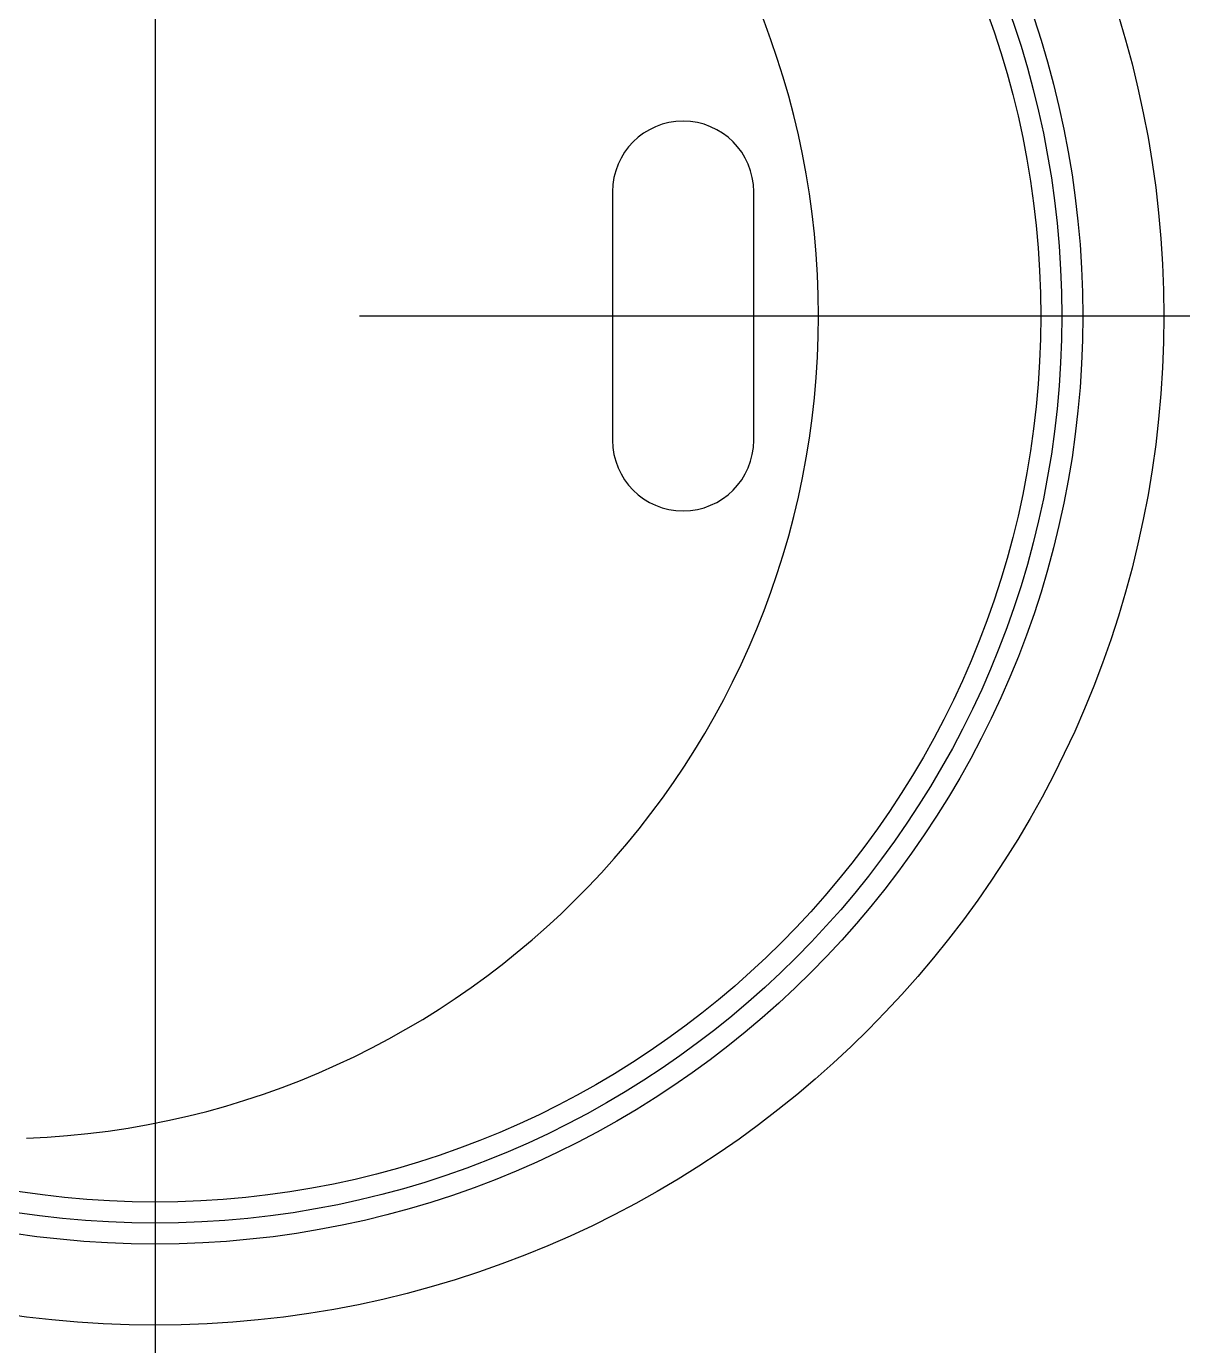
# Model space of a CAD drawing. Extents: x 3 to 263, y 7 to 182.
# Drawn here: x 134.47 to 147.65, y 150.15 to 165.18 of the extents above; entities that cross this region are included whole.
import ezdxf

# ---------------------------------------------------------------- set-up
doc = ezdxf.new("R2010")
doc.units = 0
doc.linetypes.add('CENTER', pattern=[50.8, 31.75, -6.35, 6.35, -6.35])
doc.layers.get('0').update_dxf_attribs({"linetype": 'CONTINUOUS'})
doc.layers.add('CENTER', color=1, linetype='CENTER')

msp = doc.modelspace()

# ---------------------------------------------------------------- linework, layer by layer
at = {"color": 7, "linetype": 'CONTINUOUS'}
for p, q in [((141.15, 163.3), (141.15, 160.469)), ((142.759, 160.469), (142.759, 163.3))]:
    msp.add_line(p, q, dxfattribs=at)
for radius in [11.5, 10.576, 10.337, 10.097]:
    msp.add_circle((135.934, 161.884), radius, dxfattribs=at)
for centre, radius, start, end in [((134.121, 161.885), 9.375, 272.1112, 87.8888), ((141.954, 163.3), 0.805, 0, 180), ((141.954, 160.469), 0.805, 180, 0)]:
    msp.add_arc(centre, radius, start, end, dxfattribs=at)
at = {"layer": 'CENTER', "color": 1, "linetype": 'CENTER'}
for p, q in [((135.934, 175.384), (135.934, 148.384)), ((170.013, 161.884), (85.856, 161.884))]:
    msp.add_line(p, q, dxfattribs=at)

doc.saveas('drawing.dxf')
